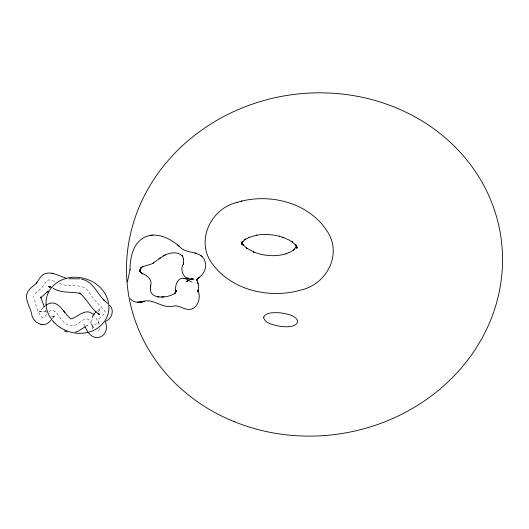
<?xml version="1.0" encoding="UTF-8"?>
<svg xmlns="http://www.w3.org/2000/svg" width="529" height="529" viewBox="0 0 529 529"><rect width="100%" height="100%" fill="white"/><g stroke="black" fill="none" stroke-linecap="round" stroke-linejoin="round"><path stroke-width="0.4" stroke-dasharray="2.65 1.98" d="M92.013 318.299L92.522 316.659L91.623 320.944L92.469 328.37L92.423 328C92.106 330.499 94.202 322.439 97.515 323.999C102.381 326.367 95.101 317.354 94.539 315.806M98.553 312.163L99.611 309.015M99.353 328.41L98.976 330.083L96.986 330.704M52.08 318.716L54.295 316.097L53.297 317.221M46.691 314.411L44.462 316.917L42.399 317.863C37.07 312.421 35.76 303.534 33.585 296.326M54.513 315.992L53.839 316.606M43.147 307.918C34.431 315.515 45.038 308.645 46.195 312.335M34.96 293.681L41.844 287.65L47.127 280.41L49.402 279.894L54.877 281.382M86.617 325.904L87.748 325.249M49.038 311.674C53.515 306.893 57.621 314.616 60.088 317.737C63.222 321.93 67.818 327.127 73.67 325.633C78.841 324.508 82.398 318.24 87.9 319.047C91.239 321.46 91.51 326.128 94.274 329.038M99.763 308.876L96.106 311.753M54.342 316.15L52.913 316.745M54.097 316.316L53.092 316.494L54.103 316.309M87.404 325.421L86.287 325.514M44.099 311.257L43.523 311.138M189.151 280.985L192.847 282.817L190.658 281.197M59.387 283.134C68.922 288.675 82.61 281.415 89.368 292.451C93.236 300.221 100.735 305.233 105.45 312.024C103.036 316.038 96.338 318.451 98.791 324.522M85.288 325.335L83.807 324.469L84.21 325.137M46.076 311.885L46.281 312.242L44.972 309.101M54.394 311.7L54.454 311.846M91.795 324.231L92.079 326.029M40.429 311.257L39.635 312.017L40.429 311.257M39.761 311.912L39.761 311.912"/><path stroke-width="0.79" d="M192.206 278.565L191.67 279.372L193.918 279.147L192.027 278.499L192.563 278.968C192.622 279.028 189.263 279.186 186.492 281.659L187.425 280.886M296.505 245.377L296.055 248.187L296.538 246.349L293.423 250.23L294.184 249.516L290.937 251.744L286.063 253.808L286.711 253.609C275.873 257.015 263.911 256.082 253.424 251.903L254.059 252.168L246.263 247.903L247.116 248.504L242.699 244.411L243.479 245.436L242.348 243.843L243.003 244.993L241.667 242.308M197.991 291.221L198.21 290.057L198.038 291.909L197.958 290.527M139.874 270.035L139.841 270.392L141.296 267.562L140.78 268.077L141.871 267.119L140.965 267.912L143.227 266.404L142.658 266.682L152.041 263.826L160.155 258.02L159.09 258.833M127.429 281.792L130.035 269.724L129.989 270.081C130.147 258.926 132.105 245.959 141.845 238.963C154.051 230.108 169.915 237.931 179.748 246.752L177.691 245.165M242.355 241.66L241.601 244.517L241.984 241.958L241.925 243.624L241.813 242.335M183.603 262.9L183.298 264.282L183.636 259.091M40.621 297.067L40.277 298.098M198.111 290.566L198.679 286.103L196.9 279.861L196.933 280.41L197.218 278.968L196.993 279.477L198.54 277.824M183.424 263.693C179.43 270.557 183.636 279.788 192.265 278.981L192.153 278.479L192.391 279.081M142.314 273.619L142.81 273.949L141.468 273.057C146.824 275.285 152.736 279.338 150.613 286.07L150.646 285.521L150.58 287.961L150.567 287.571C148.642 300.333 168.89 298.105 175.139 293.119L174.491 293.899L175.826 291.472L175.635 292.253L175.992 290.276L175.826 291.777L175.893 290.018L175.879 291.049C174.405 284.675 178.617 275.384 186.347 278.981M175.496 292.477L175.906 291.228M296.471 246.302L296.028 247.427L296.59 246.335M242.302 241.707L241.522 243.519L243.009 241.211L242.117 242.13L245.654 239.048L244.742 239.716L249.384 237.19L248.551 237.587L256.843 235.154L256.294 235.253C264.024 233.904 272.025 234.373 279.616 236.331L279.133 236.185L283.068 237.369M92.522 316.659L93.944 314.114L96.106 311.753M175.734 291.869L175.211 293.026L175.648 292.061M40.905 297.582L48.324 290.857M46.85 292.458L47.848 291.367M43.649 307.349L45.025 305.987M50.691 320.349C44.714 329.038 32.573 322.974 31.601 313.717C30.219 307.098 25.213 300.756 26.893 293.774C28.401 288.841 33.267 286.334 36.726 282.936L36.23 283.425C39.093 280.033 40.594 275.047 45.289 273.612C52.311 271.37 58.983 276.012 65.503 277.93M197.753 278.413C203.414 275.14 207.223 267.965 205.067 261.524C201.516 249.833 186.439 254.7 179.794 246.785M105.899 321.268C111.85 318.451 114.78 310.192 109.529 305.246M159.903 258.212L165.127 255.011L163.679 255.765M198.144 278.115L199.612 277.11M85.129 326.869L78.504 330.982L75.521 332.139M186.902 281.316L187.855 280.959M46.149 305.101C58.011 297.258 63.513 313.386 70.886 318.921C77.618 317.44 85.447 307.276 93.071 314.319M152.676 263.508L153.833 262.834M50.539 286.46L48.847 286.811L49.918 286.989L49.151 286.863M165.041 255.051C170.265 252.498 177.585 251.414 182.168 255.752M236.403 202.6C210.502 208.836 195.346 241.568 212.268 263.7C231.887 290.765 270.418 299.103 301.444 289.892C327.477 283.795 342.977 252.902 326.4 230.062C307.461 201.787 267.786 192.563 236.403 202.6L237.151 202.376M241.356 201.139L241.978 200.947M149.396 235.564L152.471 235.094M49.21 286.824L49.647 286.764M163.977 296.743L161.484 296.981M51.743 316.838L52.338 316.825M68.962 278.763L79.939 278.829M190.956 278.856L192.265 278.981M41.024 324.555L42.062 324.667M157.377 296.749L158.951 296.941M183.662 278.353L185.005 278.578M53.647 273.658L51.875 273.242M81.228 279.028C94.486 281.435 97.647 296.419 107.671 303.335M196.233 253.239L194.857 252.862M49.468 286.916L51.075 287.426M187.107 277.877L188.602 278.38M67.19 332.073L64.28 330.909M186.023 278.856L189.309 280.37M282.426 237.177L288.57 239.743L292.782 242.335L291.829 241.561L296.134 245.588L295.288 244.431L297.265 247.691L295.995 245.106L297 248.326L296.306 245.416M53.151 288.199C61.424 293.582 71.395 291.453 80.216 293.397L79.773 293.119C87.285 299.149 90.776 308.943 99.154 314.286L98.811 313.697M79.773 293.119L81.162 294.038M141.706 273.215L140.397 272.032M200.511 255.355L202.052 256.684M103.618 299.778L103.294 299.5L104.669 300.69M141.117 272.752L139.835 270.484L140.106 271.608L139.828 270.861L139.901 271.218L139.868 269.678M88.429 332.807C97.614 343.85 110.184 333.865 105.383 321.705M130.313 298.687C133.5 303.322 139.954 302.588 144.675 301.418L137.262 302.277L141.567 301.986C152.312 297.225 161.424 308.506 172.461 306.344C177.202 304.572 181.05 307.825 186.241 309.121C197.019 311.66 201.84 298.197 197.846 290.037L198.084 290.924M64.888 312.566L63.487 310.675M182.836 256.724L182.115 255.672L183.656 259.19M87.682 331.815L84.812 326.347M99.009 314.147L98.87 313.809L99.102 314.299M40.872 297.159L44.205 306.84M198.196 283.914L197.78 282.744M241.667 242.408L242.322 244.325L241.898 242.732M296.385 245.707L296.538 247.387L296.538 246.104M263.627 317.129C264.269 322.869 271.787 324.224 276.369 325.619A40.832 36.885 -4.4 0 0 282.579 326.532C300.148 328.562 303.805 317.347 285.177 313.657A39.668 34.841 -2.5 0 0 278.935 312.732C273.903 312.732 266.365 311.898 263.627 317.129M93.845 314.272L94.155 313.948L93.845 314.272M49.495 286.539L48.999 286.506L49.495 286.539M192.662 278.902L192.318 278.75L192.662 278.902M234.102 421.613A188.39 171.251 -8.5 0 0 501.935 245.734A188.39 171.251 -8.5 0 0 207.527 126.1A188.39 171.251 -8.5 0 0 234.102 421.613M53.793 322.088A31.773 27.687 16.9 0 0 107.222 316.322A31.773 27.687 16.9 0 0 71.336 277.421A31.773 27.687 16.9 0 0 53.793 322.088"/></g></svg>
